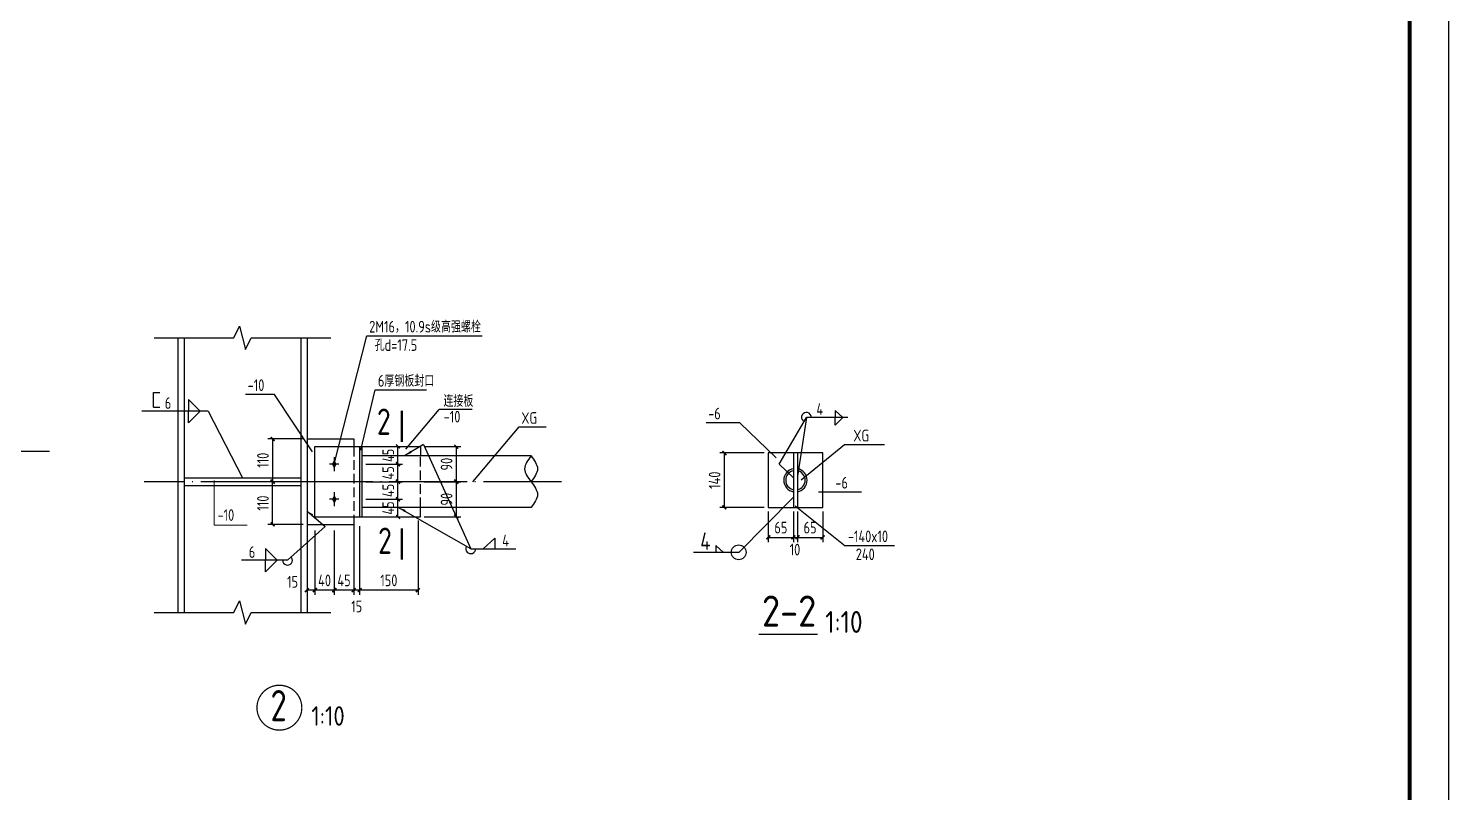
# Model space of a CAD drawing. Header units: millimetres. Extents: x 866561 to 877878, y 40199 to 44891.
# Drawn here: x 873627.3 to 873992, y 40402.6 to 40598.7 of the extents above; entities that cross this region are included whole.
import ezdxf

# ---------------------------------------------------------------- set-up
doc = ezdxf.new("R2010")
doc.units = ezdxf.units.MM
doc.header["$LTSCALE"] = 1000
doc.header["$MEASUREMENT"] = 0
for name, pattern in [('center2', [28.575, 19.05, -3.175, 3.175, -3.175]), ('DASH', [0.35, 0.25, -0.1]), ('DASHED', [117.236842, 78.157895, -39.078947]), ('DOTE', [2.42, 2, -0.2, 0.02, -0.2])]:
    doc.linetypes.add(name, pattern=pattern)
doc.layers.add('1', color=4, linetype='Continuous', lineweight=70)
doc.layers.add('数字', color=3, linetype='Continuous', lineweight=9)
for name, color, linetype in [('AXIS', 3, 'Continuous'), ('AXIS_TEXT', 7, 'Continuous'), ('BEAM', 4, 'DASHED'), ('COLUMN', 9, 'Continuous'), ('DIM', 7, 'Continuous'), ('DOTE', 1, 'DOTE'), ('Prof', 2, 'Continuous'), ('THIN', 7, 'Continuous'), ('尺寸标注', 7, 'Continuous'), ('文字', 7, 'Continuous'), ('柱', 2, 'Continuous'), ('焊缝标注', 3, 'Continuous')]:
    doc.layers.add(name, color=color, linetype=linetype)
doc.styles.add('GBHZ', font='gbenor.shx', dxfattribs={"width": 0.9, "bigfont": 'gbcbig.shx'})
doc.dimstyles.new('Y10', dxfattribs={"dimscale": 0, "dimtxt": 3, "dimasz": 0.01, "dimexe": 1.2, "dimexo": 1, "dimgap": 1, "dimtad": 1, "dimdec": 0, "dimlfac": 10, "dimzin": 0, "dimdsep": 46, "dimtxsty": 'GBHZ', "dimblk1": 'DX', "dimblk2": 'DX', "dimsah": 1, "dimcen": 0.09, "dimdle": 1, "dimadec": 0, "dimazin": 0, "dimtfac": 1, "dimtdec": 0, "dimtix": 1, "dimtmove": 2, "dimatfit": 3, "dimldrblk": 'DX', "dimfxl": 0, "dimtolj": 1, "dimtzin": 0, "dimarcsym": 0})

# ---------------------------------------------------------------- blocks, each defined once
blk = doc.blocks.new('BOLIT_GAOQIANG')
at = {"layer": 'THIN', "color": 252}
for p, q in [((-1.2, 0), (1.2, 0)), ((0, 1.8), (0, -1.8))]:
    blk.add_line(p, q, dxfattribs=at)
at = {"layer": 'THIN'}
blk.add_solid([(0, 1.2), (0.6, 0), (-0.6, 0), (0, -1.2)], dxfattribs=at)
blk = doc.blocks.new('DX')
at = {"color": 0, "linetype": 'ByBlock', "const_width": 40}
blk.add_lwpolyline([(-54, -51), (46, 49)], dxfattribs=at)
blk = doc.blocks.new('*D643')
at = {"layer": 'Defpoints', "color": 0, "linetype": 'ByBlock', "transparency": 16777216}
for p in [(873727.99, 40491.38, 0.01), (873727.99, 40482.38, 0.01), (873737.21, 40482.38)]:
    blk.add_point(p, dxfattribs=at)
at = {"layer": 'DIM', "color": 0, "linetype": 'ByBlock', "lineweight": -2, "transparency": 16777216}
for p, q in [((873728.99, 40491.38), (873738.41, 40491.38)), ((873737.21, 40491.37), (873737.21, 40482.39)), ((873728.99, 40482.38), (873738.41, 40482.38))]:
    blk.add_line(p, q, dxfattribs=at)
at = {"layer": 'DIM', "color": 0, "linetype": 'ByBlock', "lineweight": -2, "transparency": 16777216, "xscale": 0.01, "yscale": 0.01, "zscale": 0.01}
for p, rotation in [((873737.21, 40491.38), 90), ((873737.21, 40482.38), 270)]:
    blk.add_blockref('DX', p, dxfattribs=dict(at, rotation=rotation))
at = {"layer": 'DIM', "color": 0, "linetype": 'ByBlock', "transparency": 16777216, "insert": (873734.71, 40486.88), "char_height": 3, "attachment_point": 5, "rotation": 90, "style": 'GBHZ'}
blk.add_mtext('\\A1;90', dxfattribs=at)
blk = doc.blocks.new('*D644')
at = {"layer": 'Defpoints', "color": 0, "linetype": 'ByBlock', "transparency": 16777216}
for p in [(873727.99, 40482.38), (873727.99, 40473.38, 0.02), (873737.21, 40473.38)]:
    blk.add_point(p, dxfattribs=at)
at = {"layer": 'DIM', "color": 0, "linetype": 'ByBlock', "lineweight": -2, "transparency": 16777216}
for p, q in [((873728.99, 40482.38), (873738.41, 40482.38)), ((873737.21, 40482.37), (873737.21, 40473.39)), ((873728.99, 40473.38), (873738.41, 40473.38))]:
    blk.add_line(p, q, dxfattribs=at)
at = {"layer": 'DIM', "color": 0, "linetype": 'ByBlock', "lineweight": -2, "transparency": 16777216, "xscale": 0.01, "yscale": 0.01, "zscale": 0.01}
for p, rotation in [((873737.21, 40482.38), 90), ((873737.21, 40473.38), 270)]:
    blk.add_blockref('DX', p, dxfattribs=dict(at, rotation=rotation))
at = {"layer": 'DIM', "color": 0, "linetype": 'ByBlock', "transparency": 16777216, "insert": (873734.71, 40477.88), "char_height": 3, "attachment_point": 5, "rotation": 90, "style": 'GBHZ'}
blk.add_mtext('\\A1;90', dxfattribs=at)
blk = doc.blocks.new('*D645')
at = {"layer": 'Defpoints', "color": 0, "linetype": 'ByBlock', "transparency": 16777216}
for p in [(873712.99, 40477.88, 0), (873722.24, 40477.88), (873712.99, 40473.38, 0)]:
    blk.add_point(p, dxfattribs=at)
at = {"layer": 'DIM', "color": 0, "linetype": 'ByBlock', "lineweight": -2, "transparency": 16777216}
for p, q in [((873713.99, 40477.88), (873723.44, 40477.88)), ((873722.24, 40477.89), (873722.24, 40477.9)), ((873722.24, 40473.38), (873722.24, 40477.88)), ((873713.99, 40473.38), (873723.44, 40473.38)), ((873722.24, 40473.37), (873722.24, 40473.36))]:
    blk.add_line(p, q, dxfattribs=at)
at = {"layer": 'DIM', "color": 0, "linetype": 'ByBlock', "lineweight": -2, "transparency": 16777216, "xscale": 0.01, "yscale": 0.01, "zscale": 0.01}
for p, rotation in [((873722.24, 40477.88), 270), ((873722.24, 40473.38), 90)]:
    blk.add_blockref('DX', p, dxfattribs=dict(at, rotation=rotation))
at = {"layer": 'DIM', "color": 0, "linetype": 'ByBlock', "transparency": 16777216, "insert": (873719.74, 40475.63), "char_height": 3, "attachment_point": 5, "rotation": 90, "style": 'GBHZ'}
blk.add_mtext('\\A1;45', dxfattribs=at)
blk = doc.blocks.new('*D646')
at = {"layer": 'Defpoints', "color": 0, "linetype": 'ByBlock', "transparency": 16777216}
for p in [(873712.99, 40482.38, 0), (873722.24, 40482.38), (873712.99, 40477.88, 0)]:
    blk.add_point(p, dxfattribs=at)
at = {"layer": 'DIM', "color": 0, "linetype": 'ByBlock', "lineweight": -2, "transparency": 16777216}
for p, q in [((873713.99, 40482.38), (873723.44, 40482.38)), ((873722.24, 40482.39), (873722.24, 40482.4)), ((873722.24, 40477.88), (873722.24, 40482.38)), ((873713.99, 40477.88), (873723.44, 40477.88)), ((873722.24, 40477.87), (873722.24, 40477.86))]:
    blk.add_line(p, q, dxfattribs=at)
at = {"layer": 'DIM', "color": 0, "linetype": 'ByBlock', "lineweight": -2, "transparency": 16777216, "xscale": 0.01, "yscale": 0.01, "zscale": 0.01}
for p, rotation in [((873722.24, 40482.38), 270), ((873722.24, 40477.88), 90)]:
    blk.add_blockref('DX', p, dxfattribs=dict(at, rotation=rotation))
at = {"layer": 'DIM', "color": 0, "linetype": 'ByBlock', "transparency": 16777216, "insert": (873719.74, 40480.13), "char_height": 3, "attachment_point": 5, "rotation": 90, "style": 'GBHZ'}
blk.add_mtext('\\A1;45', dxfattribs=at)
blk = doc.blocks.new('*D647')
at = {"layer": 'Defpoints', "color": 0, "linetype": 'ByBlock', "transparency": 16777216}
for p in [(873712.99, 40486.88, 0), (873722.24, 40486.88), (873712.99, 40482.38, 0)]:
    blk.add_point(p, dxfattribs=at)
at = {"layer": 'DIM', "color": 0, "linetype": 'ByBlock', "lineweight": -2, "transparency": 16777216}
for p, q in [((873713.99, 40486.88), (873723.44, 40486.88)), ((873722.24, 40486.89), (873722.24, 40486.9)), ((873722.24, 40482.38), (873722.24, 40486.88)), ((873713.99, 40482.38), (873723.44, 40482.38)), ((873722.24, 40482.37), (873722.24, 40482.36))]:
    blk.add_line(p, q, dxfattribs=at)
at = {"layer": 'DIM', "color": 0, "linetype": 'ByBlock', "lineweight": -2, "transparency": 16777216, "xscale": 0.01, "yscale": 0.01, "zscale": 0.01}
for p, rotation in [((873722.24, 40486.88), 270), ((873722.24, 40482.38), 90)]:
    blk.add_blockref('DX', p, dxfattribs=dict(at, rotation=rotation))
at = {"layer": 'DIM', "color": 0, "linetype": 'ByBlock', "transparency": 16777216, "insert": (873719.74, 40484.63), "char_height": 3, "attachment_point": 5, "rotation": 90, "style": 'GBHZ'}
blk.add_mtext('\\A1;45', dxfattribs=at)
blk = doc.blocks.new('*D648')
at = {"layer": 'Defpoints', "color": 0, "linetype": 'ByBlock', "transparency": 16777216}
for p in [(873712.99, 40491.38, 0), (873722.24, 40491.38), (873712.99, 40486.88, 0)]:
    blk.add_point(p, dxfattribs=at)
at = {"layer": 'DIM', "color": 0, "linetype": 'ByBlock', "lineweight": -2, "transparency": 16777216}
for p, q in [((873713.99, 40491.38), (873723.44, 40491.38)), ((873722.24, 40491.39), (873722.24, 40491.4)), ((873722.24, 40486.88), (873722.24, 40491.38)), ((873713.99, 40486.88), (873723.44, 40486.88)), ((873722.24, 40486.87), (873722.24, 40486.86))]:
    blk.add_line(p, q, dxfattribs=at)
at = {"layer": 'DIM', "color": 0, "linetype": 'ByBlock', "lineweight": -2, "transparency": 16777216, "xscale": 0.01, "yscale": 0.01, "zscale": 0.01}
for p, rotation in [((873722.24, 40491.38), 270), ((873722.24, 40486.88), 90)]:
    blk.add_blockref('DX', p, dxfattribs=dict(at, rotation=rotation))
at = {"layer": 'DIM', "color": 0, "linetype": 'ByBlock', "transparency": 16777216, "insert": (873719.74, 40489.13), "char_height": 3, "attachment_point": 5, "rotation": 90, "style": 'GBHZ'}
blk.add_mtext('\\A1;45', dxfattribs=at)
blk = doc.blocks.new('*D649')
at = {"layer": 'Defpoints', "color": 0, "transparency": 16777216}
for p in [(873727.39, 40473.38, 0), (873712.39, 40472, -0.01), (873712.39, 40454.54)]:
    blk.add_point(p, dxfattribs=at)
at = {"layer": 'DIM', "color": 0, "lineweight": -2, "transparency": 16777216}
for p, q in [((873712.39, 40471), (873712.39, 40453.34)), ((873727.39, 40472.38), (873727.39, 40453.34)), ((873727.38, 40454.54), (873712.4, 40454.54))]:
    blk.add_line(p, q, dxfattribs=at)
at = {"layer": 'DIM', "color": 0, "lineweight": -2, "transparency": 16777216, "xscale": 0.01, "yscale": 0.01, "zscale": 0.01, "rotation": 180}
blk.add_blockref('DX', (873712.39, 40454.54), dxfattribs=at)
at = {"layer": 'DIM', "color": 0, "lineweight": -2, "transparency": 16777216, "xscale": 0.01, "yscale": 0.01, "zscale": 0.01}
blk.add_blockref('DX', (873727.39, 40454.54), dxfattribs=at)
at = {"layer": 'DIM', "color": 0, "transparency": 16777216, "insert": (873719.89, 40457.04), "char_height": 3, "attachment_point": 5, "style": 'GBHZ'}
blk.add_mtext('\\A1;150', dxfattribs=at)
blk = doc.blocks.new('*D650')
at = {"layer": 'Defpoints', "color": 0, "transparency": 16777216}
for p in [(873710.89, 40470.88, -0.01), (873712.39, 40472, -0.01), (873710.89, 40454.54)]:
    blk.add_point(p, dxfattribs=at)
at = {"layer": 'DIM', "color": 0, "lineweight": -2, "transparency": 16777216}
for p, q in [((873710.89, 40469.88), (873710.89, 40453.34)), ((873712.39, 40471), (873712.39, 40453.34)), ((873710.88, 40454.54), (873710.87, 40454.54)), ((873712.39, 40454.54), (873710.89, 40454.54)), ((873712.4, 40454.54), (873712.41, 40454.54))]:
    blk.add_line(p, q, dxfattribs=at)
at = {"layer": 'DIM', "color": 0, "lineweight": -2, "transparency": 16777216, "xscale": 0.01, "yscale": 0.01, "zscale": 0.01}
blk.add_blockref('DX', (873710.89, 40454.54), dxfattribs=at)
at = {"layer": 'DIM', "color": 0, "lineweight": -2, "transparency": 16777216, "xscale": 0.01, "yscale": 0.01, "zscale": 0.01, "rotation": 180}
blk.add_blockref('DX', (873712.39, 40454.54), dxfattribs=at)
at = {"layer": 'DIM', "color": 0, "transparency": 16777216, "insert": (873711.64, 40450.35), "char_height": 3, "attachment_point": 5, "style": 'GBHZ'}
blk.add_mtext('\\A1;15', dxfattribs=at)
blk = doc.blocks.new('*D651')
at = {"layer": 'Defpoints', "color": 0, "transparency": 16777216}
for p in [(873705.89, 40470.88, -0.01), (873710.89, 40470.88, -0.01), (873705.89, 40454.54)]:
    blk.add_point(p, dxfattribs=at)
at = {"layer": 'DIM', "color": 0, "lineweight": -2, "transparency": 16777216}
for p, q in [((873705.89, 40469.88), (873705.89, 40453.34)), ((873710.89, 40469.88), (873710.89, 40453.34)), ((873710.88, 40454.54), (873705.9, 40454.54))]:
    blk.add_line(p, q, dxfattribs=at)
at = {"layer": 'DIM', "color": 0, "lineweight": -2, "transparency": 16777216, "xscale": 0.01, "yscale": 0.01, "zscale": 0.01, "rotation": 180}
blk.add_blockref('DX', (873705.89, 40454.54), dxfattribs=at)
at = {"layer": 'DIM', "color": 0, "lineweight": -2, "transparency": 16777216, "xscale": 0.01, "yscale": 0.01, "zscale": 0.01}
blk.add_blockref('DX', (873710.89, 40454.54), dxfattribs=at)
at = {"layer": 'DIM', "color": 0, "transparency": 16777216, "insert": (873708.39, 40457.04), "char_height": 3, "attachment_point": 5, "style": 'GBHZ'}
blk.add_mtext('\\A1;45', dxfattribs=at)
blk = doc.blocks.new('*D652')
at = {"layer": 'Defpoints', "color": 0, "transparency": 16777216}
for p in [(873700.89, 40470.88, -0.01), (873705.89, 40470.88, -0.01), (873700.89, 40454.54)]:
    blk.add_point(p, dxfattribs=at)
at = {"layer": 'DIM', "color": 0, "lineweight": -2, "transparency": 16777216}
for p, q in [((873700.89, 40469.88), (873700.89, 40453.34)), ((873705.89, 40469.88), (873705.89, 40453.34)), ((873705.88, 40454.54), (873700.9, 40454.54))]:
    blk.add_line(p, q, dxfattribs=at)
at = {"layer": 'DIM', "color": 0, "lineweight": -2, "transparency": 16777216, "xscale": 0.01, "yscale": 0.01, "zscale": 0.01, "rotation": 180}
blk.add_blockref('DX', (873700.89, 40454.54), dxfattribs=at)
at = {"layer": 'DIM', "color": 0, "lineweight": -2, "transparency": 16777216, "xscale": 0.01, "yscale": 0.01, "zscale": 0.01}
blk.add_blockref('DX', (873705.89, 40454.54), dxfattribs=at)
at = {"layer": 'DIM', "color": 0, "transparency": 16777216, "insert": (873703.39, 40457.04), "char_height": 3, "attachment_point": 5, "style": 'GBHZ'}
blk.add_mtext('\\A1;40', dxfattribs=at)
blk = doc.blocks.new('*D653')
at = {"layer": 'Defpoints', "color": 0, "transparency": 16777216}
for p in [(873698.89, 40470.88), (873700.89, 40470.88, -0.01), (873698.89, 40454.54)]:
    blk.add_point(p, dxfattribs=at)
at = {"layer": 'DIM', "color": 0, "lineweight": -2, "transparency": 16777216}
for p, q in [((873698.89, 40469.88), (873698.89, 40453.34)), ((873700.89, 40469.88), (873700.89, 40453.34)), ((873698.88, 40454.54), (873698.87, 40454.54)), ((873700.89, 40454.54), (873698.89, 40454.54)), ((873700.9, 40454.54), (873700.91, 40454.54))]:
    blk.add_line(p, q, dxfattribs=at)
at = {"layer": 'DIM', "color": 0, "lineweight": -2, "transparency": 16777216, "xscale": 0.01, "yscale": 0.01, "zscale": 0.01}
blk.add_blockref('DX', (873698.89, 40454.54), dxfattribs=at)
at = {"layer": 'DIM', "color": 0, "lineweight": -2, "transparency": 16777216, "xscale": 0.01, "yscale": 0.01, "zscale": 0.01, "rotation": 180}
blk.add_blockref('DX', (873700.89, 40454.54), dxfattribs=at)
at = {"layer": 'DIM', "color": 0, "transparency": 16777216, "insert": (873695.17, 40456.67), "char_height": 3, "attachment_point": 5, "style": 'GBHZ'}
blk.add_mtext('\\A1;15', dxfattribs=at)
blk = doc.blocks.new('*D654')
at = {"layer": 'Defpoints', "color": 0, "linetype": 'ByBlock', "transparency": 16777216}
for p in [(873690.06, 40482.38), (873698.89, 40482.38), (873698.89, 40471.38, -0.01)]:
    blk.add_point(p, dxfattribs=at)
at = {"layer": 'DIM', "color": 0, "linetype": 'ByBlock', "lineweight": -2, "transparency": 16777216}
for p, q in [((873697.89, 40482.38), (873688.86, 40482.38)), ((873690.06, 40471.39), (873690.06, 40482.37)), ((873697.89, 40471.38), (873688.86, 40471.38))]:
    blk.add_line(p, q, dxfattribs=at)
at = {"layer": 'DIM', "color": 0, "linetype": 'ByBlock', "lineweight": -2, "transparency": 16777216, "xscale": 0.01, "yscale": 0.01, "zscale": 0.01}
for p, rotation in [((873690.06, 40482.38), 90), ((873690.06, 40471.38), 270)]:
    blk.add_blockref('DX', p, dxfattribs=dict(at, rotation=rotation))
at = {"layer": 'DIM', "color": 0, "linetype": 'ByBlock', "transparency": 16777216, "insert": (873687.56, 40476.88), "char_height": 3, "attachment_point": 5, "rotation": 90, "style": 'GBHZ'}
blk.add_mtext('\\A1;110', dxfattribs=at)
blk = doc.blocks.new('*D655')
at = {"layer": 'Defpoints', "color": 0, "linetype": 'ByBlock', "transparency": 16777216}
for p in [(873698.89, 40493.38, -0.01), (873690.06, 40482.38), (873698.89, 40482.38)]:
    blk.add_point(p, dxfattribs=at)
at = {"layer": 'DIM', "color": 0, "linetype": 'ByBlock', "lineweight": -2, "transparency": 16777216}
for p, q in [((873697.89, 40493.38), (873688.86, 40493.38)), ((873690.06, 40493.37), (873690.06, 40482.39)), ((873697.89, 40482.38), (873688.86, 40482.38))]:
    blk.add_line(p, q, dxfattribs=at)
at = {"layer": 'DIM', "color": 0, "linetype": 'ByBlock', "lineweight": -2, "transparency": 16777216, "xscale": 0.01, "yscale": 0.01, "zscale": 0.01}
for p, rotation in [((873690.06, 40493.38), 90), ((873690.06, 40482.38), 270)]:
    blk.add_blockref('DX', p, dxfattribs=dict(at, rotation=rotation))
at = {"layer": 'DIM', "color": 0, "linetype": 'ByBlock', "transparency": 16777216, "insert": (873687.56, 40487.88), "char_height": 3, "attachment_point": 5, "rotation": 90, "style": 'GBHZ'}
blk.add_mtext('\\A1;110', dxfattribs=at)
blk = doc.blocks.new('*D657')
at = {"layer": 'Defpoints', "color": 0, "transparency": 16777216}
for p in [(873806.04, 40489.75), (873817.3, 40489.75, -0.09), (873817.3, 40475.75, -0.09)]:
    blk.add_point(p, dxfattribs=at)
at = {"layer": 'dim', "color": 0, "lineweight": -2, "transparency": 16777216}
for p, q in [((873816.3, 40489.75), (873804.84, 40489.75)), ((873806.04, 40475.76), (873806.04, 40489.74)), ((873816.3, 40475.75), (873804.84, 40475.75))]:
    blk.add_line(p, q, dxfattribs=at)
at = {"layer": 'dim', "color": 0, "lineweight": -2, "transparency": 16777216, "xscale": 0.01, "yscale": 0.01, "zscale": 0.01}
for p, rotation in [((873806.04, 40489.75), 90), ((873806.04, 40475.75), 270)]:
    blk.add_blockref('DX', p, dxfattribs=dict(at, rotation=rotation))
at = {"layer": 'dim', "color": 0, "transparency": 16777216, "insert": (873803.54, 40482.75), "char_height": 3, "attachment_point": 5, "rotation": 90, "style": 'GBHZ'}
blk.add_mtext('\\A1;140', dxfattribs=at)
blk = doc.blocks.new('*D658')
at = {"layer": 'Defpoints', "color": 0, "transparency": 16777216}
for p in [(873817.3, 40475.75, -0.09), (873823.8, 40475.75, -0.09), (873823.8, 40468.09)]:
    blk.add_point(p, dxfattribs=at)
at = {"layer": 'dim', "color": 0, "lineweight": -2, "transparency": 16777216}
for p, q in [((873817.3, 40474.75), (873817.3, 40466.89)), ((873823.8, 40474.75), (873823.8, 40466.89)), ((873817.31, 40468.09), (873823.79, 40468.09))]:
    blk.add_line(p, q, dxfattribs=at)
at = {"layer": 'dim', "color": 0, "lineweight": -2, "transparency": 16777216, "xscale": 0.01, "yscale": 0.01, "zscale": 0.01, "rotation": 180}
blk.add_blockref('DX', (873817.3, 40468.09), dxfattribs=at)
at = {"layer": 'dim', "color": 0, "lineweight": -2, "transparency": 16777216, "xscale": 0.01, "yscale": 0.01, "zscale": 0.01}
blk.add_blockref('DX', (873823.8, 40468.09), dxfattribs=at)
at = {"layer": 'dim', "color": 0, "transparency": 16777216, "insert": (873820.55, 40470.59), "char_height": 3, "attachment_point": 5, "style": 'GBHZ'}
blk.add_mtext('\\A1;65', dxfattribs=at)
blk = doc.blocks.new('*D659')
at = {"layer": 'Defpoints', "color": 0, "transparency": 16777216}
for p in [(873823.8, 40475.75, -0.09), (873824.8, 40475.75, -0.09), (873824.8, 40468.09)]:
    blk.add_point(p, dxfattribs=at)
at = {"layer": 'dim', "color": 0, "lineweight": -2, "transparency": 16777216}
for p, q in [((873823.8, 40474.75), (873823.8, 40466.89)), ((873824.8, 40474.75), (873824.8, 40466.89)), ((873823.79, 40468.09), (873823.78, 40468.09)), ((873823.8, 40468.09), (873824.8, 40468.09)), ((873824.81, 40468.09), (873824.82, 40468.09))]:
    blk.add_line(p, q, dxfattribs=at)
at = {"layer": 'dim', "color": 0, "lineweight": -2, "transparency": 16777216, "xscale": 0.01, "yscale": 0.01, "zscale": 0.01}
blk.add_blockref('DX', (873823.8, 40468.09), dxfattribs=at)
at = {"layer": 'dim', "color": 0, "lineweight": -2, "transparency": 16777216, "xscale": 0.01, "yscale": 0.01, "zscale": 0.01, "rotation": 180}
blk.add_blockref('DX', (873824.8, 40468.09), dxfattribs=at)
at = {"layer": 'dim', "color": 0, "transparency": 16777216, "insert": (873824.17, 40464.95), "char_height": 3, "attachment_point": 5, "style": 'GBHZ'}
blk.add_mtext('\\A1;10', dxfattribs=at)
blk = doc.blocks.new('*D660')
at = {"layer": 'Defpoints', "color": 0, "transparency": 16777216}
for p in [(873824.8, 40475.75, -0.09), (873831.3, 40475.75, -0.09), (873831.3, 40468.09)]:
    blk.add_point(p, dxfattribs=at)
at = {"layer": 'dim', "color": 0, "lineweight": -2, "transparency": 16777216}
for p, q in [((873824.8, 40474.75), (873824.8, 40466.89)), ((873831.3, 40474.75), (873831.3, 40466.89)), ((873824.81, 40468.09), (873831.29, 40468.09))]:
    blk.add_line(p, q, dxfattribs=at)
at = {"layer": 'dim', "color": 0, "lineweight": -2, "transparency": 16777216, "xscale": 0.01, "yscale": 0.01, "zscale": 0.01, "rotation": 180}
blk.add_blockref('DX', (873824.8, 40468.09), dxfattribs=at)
at = {"layer": 'dim', "color": 0, "lineweight": -2, "transparency": 16777216, "xscale": 0.01, "yscale": 0.01, "zscale": 0.01}
blk.add_blockref('DX', (873831.3, 40468.09), dxfattribs=at)
at = {"layer": 'dim', "color": 0, "transparency": 16777216, "insert": (873828.05, 40470.59), "char_height": 3, "attachment_point": 5, "style": 'GBHZ'}
blk.add_mtext('\\A1;65', dxfattribs=at)

msp = doc.modelspace()

# ---------------------------------------------------------------- linework, layer by layer
at = {"color": 0}
msp.add_line((873991.999, 40800.443), (873991.999, 40206.443), dxfattribs=at)
at = {"color": 0, "const_width": 1}
msp.add_lwpolyline([(873981.999, 40216.443), (873175.999, 40216.443), (873175.999, 40790.443), (873981.999, 40790.443)], close=True, dxfattribs=at)
at = {"ltscale": 0.5, "const_width": 0.32, "elevation": -0.002}
msp.add_lwpolyline([(873686.03, 40424.369, 1), (873697.55, 40424.369, 1)], format="xyb", close=True, dxfattribs=at)
at = {"layer": '1', "color": 2, "const_width": 0.6}
for points, elevation in [([(873723.203, 40500.581), (873723.203, 40492.556)], 0), ([(873723.203, 40462.354), (873723.203, 40470.379)], -0.007)]:
    msp.add_lwpolyline(points, dxfattribs=dict(at, elevation=elevation))
at = {"layer": 'AXIS'}
for p, q in [((873705.893, 40486.879, -0.002), (873714.247, 40519.84, 0.006)), ((873714.247, 40519.84, 0.006), (873743.895, 40519.84, 0.006)), ((873712.693, 40490.429, -0.002), (873716.407, 40505.916, -0.002)), ((873716.407, 40505.916, -0.002), (873729.559, 40505.916, -0.002)), ((873724.293, 40490.701, -0.001), (873732.845, 40500.883, -0.001)), ((873741.264, 40500.883, -0.001), (873732.845, 40500.883, -0.001)), ((873741.428, 40482.379, -0.002), (873753.381, 40496.444, -0.002)), ((873753.381, 40496.444, -0.002), (873760.247, 40496.444, -0.002)), ((873810.001, 40497.477, -0.091), (873801.348, 40497.477, -0.091)), ((873819.33, 40488.467, -0.087), (873810.001, 40497.477, -0.087)), ((873836.925, 40491.806, -0.087), (873825.741, 40482.751, -0.087)), ((873847.135, 40491.806, -0.087), (873836.925, 40491.806, -0.087)), ((873841.241, 40479.705, 0.001), (873830.224, 40479.705, 0.001)), ((873824.216, 40476.219, -0.087), (873837.038, 40465.945, -0.087)), ((873849.74, 40465.945, -0.087), (873837.038, 40465.945, -0.087))]:
    msp.add_line(p, q, dxfattribs=at)
at = {"layer": 'BEAM', "linetype": 'DASH', "ltscale": 0.01}
for p, q in [((873710.893, 40491.379, -0.009), (873710.893, 40473.379, -0.005)), ((873727.993, 40475.779, -0.002), (873727.993, 40488.979, 0.003))]:
    msp.add_line(p, q, dxfattribs=at)
at = {"layer": 'COLUMN'}
for p, q in [((873698.893, 40493.379, -0.01), (873710.893, 40493.379, -0.006)), ((873700.893, 40491.379, -0.009), (873727.993, 40491.379, -0.001)), ((873700.893, 40473.379, -0.009), (873700.893, 40491.379, -0.009)), ((873710.893, 40493.379, 0.005), (873710.893, 40491.379, 0.007)), ((873712.393, 40491.379, -0.005), (873712.393, 40473.379, -0.001)), ((873712.993, 40491.379, -0.001), (873712.993, 40473.379, -0.001)), ((873727.993, 40491.379, 0.003), (873727.993, 40488.979, 0)), ((873756.412, 40488.979, -0.001), (873712.993, 40488.979, -0.001)), ((873700.893, 40473.379, -0.009), (873727.993, 40473.379, -0.001)), ((873710.893, 40473.379, -0.005), (873710.893, 40465.808, -0.002)), ((873756.412, 40475.779, -0.001), (873712.993, 40475.779, -0.001)), ((873727.993, 40473.379, 0.003), (873727.993, 40475.779, 0)), ((873698.893, 40471.379, -0.01), (873710.893, 40471.379, -0.006))]:
    msp.add_line(p, q, dxfattribs=at)
at = {"layer": 'dim'}
msp.add_circle((873809.717, 40464.235, -0.087), 1.911, dxfattribs=at)
for radius, start, end in [(3, 99.59407, 260.40593), (2.5, 101.53696, 258.46304), (3, 279.59407, 80.40593), (2.5, 281.53696, 78.46304)]:
    msp.add_arc((873824.297, 40482.751, -0.087), radius, start, end, dxfattribs=at)
at = {"layer": 'DOTE', "linetype": 'center2', "ltscale": 0.001}
msp.add_line((873632.754, 40490.139, -0.001), (873513.599, 40490.139, -0.001), dxfattribs=at)
at = {"layer": 'DOTE', "linetype": 'DOTE', "ltscale": 0.01}
msp.add_line((873764.184, 40482.379, -0.002), (873657.048, 40482.379, -0.002), dxfattribs=at)
at = {"layer": 'Prof'}
for points in [[(873756.412, 40488.979, -0.001), (873754.762, 40485.679, -0.001), (873756.412, 40482.379, -0.001), (873758.062, 40479.079, -0.001), (873756.412, 40475.779, -0.001)], [(873756.412, 40488.979, -0.001), (873758.062, 40485.679, -0.001), (873756.412, 40482.379, -0.001)]]:
    msp.add_spline(points, degree=3, dxfattribs=at)
at = {"layer": 'THIN', "linetype": 'ByBlock'}
for p, q in [((873680.057, 40519.325, -0.002), (873681.557, 40522.325, -0.002)), ((873681.557, 40522.325, -0.002), (873683.057, 40516.325, -0.002)), ((873659.646, 40519.325, -0.002), (873680.057, 40519.325, -0.002)), ((873683.057, 40516.325, -0.002), (873684.557, 40519.325, -0.002)), ((873684.557, 40519.325, -0.002), (873704.968, 40519.325, -0.002)), ((873680.057, 40448.832, -0.002), (873681.557, 40451.832, -0.002)), ((873681.557, 40451.832, -0.002), (873683.057, 40445.832, -0.002)), ((873659.646, 40448.832, -0.002), (873680.057, 40448.832, -0.002)), ((873683.057, 40445.832, -0.002), (873684.557, 40448.832, -0.002)), ((873684.557, 40448.832, -0.002), (873704.968, 40448.832, -0.002))]:
    msp.add_line(p, q, dxfattribs=at)
at = {"layer": '尺寸标注', "color": 3}
for p, q in [((873665.722, 40519.325, -0.002), (873665.722, 40448.832, -0.002)), ((873667.322, 40519.325, -0.002), (873667.322, 40448.832, -0.002)), ((873697.293, 40519.325, -0.002), (873697.293, 40448.832, -0.002)), ((873698.893, 40519.325, -0.002), (873698.893, 40448.832, -0.002)), ((873667.322, 40483.379, -0.002), (873697.293, 40483.379, -0.002)), ((873667.322, 40481.379, -0.002), (873697.293, 40481.379, -0.002))]:
    msp.add_line(p, q, dxfattribs=at)
at = {"layer": '尺寸标注', "color": 253, "ltscale": 0.005, "elevation": -0.002}
msp.add_lwpolyline([(873698.893, 40474.798, 0, 0.45, 0), (873700.314, 40473.851, 0.45, 0.45, 0)], format="xyseb", dxfattribs=at)
at = {"layer": '数字', "linetype": 'ByBlock'}
for p, q in [((873675.037, 40482.661, -0.002), (873675.037, 40471.257, -0.002)), ((873675.037, 40471.257, -0.002), (873683.505, 40471.257, -0.002))]:
    msp.add_line(p, q, dxfattribs=at)
at = {"layer": '文字', "color": 6, "const_width": 0.32, "elevation": 0.001}
msp.add_lwpolyline([(873814.833, 40443.215), (873829.988, 40443.215)], dxfattribs=at)
at = {"layer": '柱'}
for p, q in [((873823.797, 40489.751, -0.087), (873823.797, 40475.751, -0.087)), ((873824.797, 40489.751, -0.087), (873824.797, 40475.751, -0.087))]:
    msp.add_line(p, q, dxfattribs=at)
at = {"layer": '柱', "elevation": -0.087}
msp.add_lwpolyline([(873817.297, 40475.751), (873831.297, 40475.751), (873831.297, 40489.751), (873817.297, 40489.751)], close=True, dxfattribs=at)
at = {"layer": '焊缝标注'}
for p, q in [((873659.435, 40505.251, -0.002), (873661.117, 40505.251, -0.002)), ((873659.435, 40501.486, -0.002), (873659.435, 40505.251, -0.002)), ((873668.454, 40503.451, -0.002), (873671.454, 40500.451, -0.002)), ((873668.454, 40503.451, -0.002), (873668.454, 40500.451, -0.002)), ((873690.517, 40504.783, -0.002), (873683.05, 40504.783, -0.002)), ((873700.281, 40490.031, -0.002), (873690.517, 40504.783, -0.002)), ((873673.512, 40500.451, -0.002), (873656.485, 40500.451, -0.002)), ((873659.435, 40501.486, -0.002), (873661.117, 40501.486, -0.002)), ((873668.454, 40497.451, -0.002), (873668.454, 40500.451, -0.002)), ((873668.454, 40497.451, -0.002), (873671.454, 40500.451, -0.002)), ((873673.512, 40500.451, -0.002), (873682.307, 40483.379, -0.002)), ((873820.102, 40486.883, 0.001), (873827.113, 40498.89, -0.087)), ((873827.113, 40498.89, -0.087), (873824.797, 40483.793, -0.087)), ((873837.78, 40498.89, -0.087), (873827.113, 40498.89, -0.087)), ((873834.452, 40500.69, -0.087), (873834.452, 40498.89, -0.087)), ((873834.452, 40500.69, -0.087), (873836.452, 40498.89, -0.087)), ((873834.452, 40496.89, -0.087), (873834.452, 40498.89, -0.087)), ((873834.452, 40496.89, -0.087), (873836.452, 40498.89, -0.087)), ((873728.76, 40491.931, -0.008), (873723.885, 40488.979, -0.005)), ((873728.76, 40491.931, -0.005), (873740.915, 40465.153, -0.005)), ((873823.797, 40483.348, 0.001), (873820.102, 40486.883, 0.001)), ((873823.797, 40478.366, -0.087), (873809.717, 40464.235, -0.087)), ((873698.893, 40474.798, -0.002), (873703.509, 40470.886, -0.002)), ((873740.915, 40465.153, -0.005), (873722.299, 40475.779, -0.003)), ((873703.509, 40470.886, -0.002), (873693.893, 40462.203, -0.002)), ((873747.095, 40467.853, -0.005), (873744.095, 40465.153, -0.005)), ((873747.095, 40467.853, -0.005), (873747.095, 40465.153, -0.005)), ((873803.816, 40466.035, -0.087), (873803.816, 40464.235, -0.087)), ((873803.816, 40466.035, -0.087), (873805.816, 40464.235, -0.087)), ((873693.893, 40462.203, -0.002), (873682.059, 40462.203, -0.002)), ((873688.257, 40465.203, -0.002), (873691.257, 40462.203, -0.002)), ((873688.257, 40465.203, -0.002), (873688.257, 40462.203, -0.002)), ((873688.257, 40459.203, -0.002), (873688.257, 40462.203, -0.002)), ((873688.257, 40459.203, -0.002), (873691.257, 40462.203, -0.002)), ((873740.915, 40465.153, -0.005), (873752.482, 40465.153, -0.005)), ((873809.717, 40464.235, -0.087), (873798.158, 40464.235, -0.087))]:
    msp.add_line(p, q, dxfattribs=at)
for centre, start, end in [((873827.113, 40498.89, -0.087), 359.99999, 226.12868), ((873740.915, 40465.153, -0.005), 152.65606, 0.00001), ((873693.893, 40462.203, -0.002), 180, 33.66723)]:
    msp.add_arc(centre, 1.25, start, end, dxfattribs=at)
for points in [[(873723.885, 40488.979, -0.005), (873725.745, 40489.775, -0.005), (873725.43, 40490.285, -0.005)], [(873722.299, 40475.779, -0.003), (873723.924, 40474.575, -0.003), (873724.205, 40475.105, -0.003)]]:
    msp.add_solid(points, dxfattribs=at)

# ---------------------------------------------------------------- block references
at = {"layer": 'THIN', "xscale": -1}
for p in [(873705.893, 40486.879, -0.009), (873705.893, 40477.879, -0.009)]:
    msp.add_blockref('BOLIT_GAOQIANG', p, dxfattribs=at)

# ---------------------------------------------------------------- texts
at = {"layer": 'AXIS', "color": 0, "style": 'GBHZ', "width": 0.9}
for s, height, p in [('2M16，10.9s级高强螺栓', 3, (873714.841, 40520.662, 0.006)), ('孔d=17.5', 3, (873716.248, 40515.946, 0.006)), ('6厚钢板封口', 3, (873717.084, 40506.758, -0.002)), ('-10', 3, (873683.638, 40505.647, -0.002)), ('6', 3, (873662.372, 40501.068, -0.002)), ('连接板', 3, (873733.902, 40501.595, -0.001)), ('4', 3, (873829.684, 40499.506, -0.087)), ('2', 6.75, (873716.836, 40494.393, 0.005)), ('-10', 3, (873733.972, 40497.557, -0.001)), ('XG', 3, (873753.928, 40497.225, -0.002)), ('-6', 3, (873801.882, 40498.377, -0.091)), ('XG', 3, (873839.171, 40492.706, -0.087)), ('-6', 3, (873834.542, 40480.605, 0.001)), ('-10', 3, (873675.899, 40472.31, -0.002)), ('2', 6.75, (873717.133, 40463.849, -0.003)), ('4', 4.5, (873799.873, 40464.851, -0.087)), ('-140x10', 3, (873837.752, 40466.845, -0.087)), ('6', 3, (873683.937, 40462.82, -0.002)), ('4', 3, (873749.002, 40465.769, -0.005)), ('240', 3, (873839.784, 40462.235, -0.087))]:
    msp.add_text(s, height=height, dxfattribs=at).set_placement(p)
at = {"layer": 'AXIS_TEXT', "style": 'GBHZ', "width": 0.9}
msp.add_text('2', height=8, dxfattribs=at).set_placement((873689.495, 40420.9, -0.002))
at = {"layer": '文字', "color": 6, "style": 'GBHZ'}
for s, height, p in [('2-2', 8, (873815.696, 40445.167, 0.001)), ('1:10', 5.6, (873831.948, 40443.574, 0.001)), ('1:10', 5, (873699.995, 40419.741, -0.008))]:
    msp.add_text(s, height=height, dxfattribs=at).set_placement(p)

# ---------------------------------------------------------------- dimensions: what is measured, and where the dimension line sits
at = {"layer": 'DIM', "color": 0, "linetype": 'ByBlock'}
for base, p1, p2, picture, middle in [((873690.061, 40482.379, -0.002), (873698.893, 40493.379, -0.01), (873698.893, 40482.379, -0.002), '*D655', (873687.561, 40487.879, -0.002)), ((873722.236, 40491.379, -0.002), (873712.993, 40486.879, -0.004), (873712.993, 40491.379, -0.006), '*D648', (873719.736, 40489.129, -0.002)), ((873722.236, 40486.879, -0.002), (873712.993, 40482.379, -0.001), (873712.993, 40486.879, -0.004), '*D647', (873719.736, 40484.629, -0.002)), ((873690.061, 40482.379, -0.002), (873698.893, 40471.379, -0.01), (873698.893, 40482.379, -0.002), '*D654', (873687.561, 40476.879, -0.002)), ((873722.236, 40482.379, -0.002), (873712.993, 40477.879, -0.004), (873712.993, 40482.379, -0.001), '*D646', (873719.736, 40480.129, -0.002)), ((873722.236, 40477.879, -0.002), (873712.993, 40473.379, -0.001), (873712.993, 40477.879, -0.004), '*D645', (873719.736, 40475.629, -0.002))]:
    dim = msp.add_linear_dim(base=base, p1=p1, p2=p2, angle=90, dimstyle='Y10', override={"dimscale": 1}, dxfattribs=at)
    dim.commit()
    dim.dimension.update_dxf_attribs({"geometry": picture, "text_midpoint": middle})
for base, p1, p2, picture, middle in [((873737.207, 40482.379, -0.014), (873727.993, 40491.379, -0.001), (873727.993, 40482.379, 0.001), '*D643', (873734.707, 40486.879, -0.014)), ((873737.207, 40473.379, -0.014), (873727.993, 40482.379, -0.014), (873727.993, 40473.379, 0.003), '*D644', (873734.707, 40477.879, -0.014))]:
    dim = msp.add_linear_dim(base=base, p1=p1, p2=p2, angle=90, text='90', dimstyle='Y10', override={"dimscale": 1}, dxfattribs=at)
    dim.commit()
    dim.dimension.update_dxf_attribs({"geometry": picture, "text_midpoint": middle})
at = {"layer": 'dim', "color": 0}
dim = msp.add_linear_dim(base=(873806.036, 40489.751), p1=(873817.297, 40475.751, -0.087), p2=(873817.297, 40489.751, -0.087), angle=90, dimstyle='Y10', override={"dimscale": 1}, dxfattribs=at)
dim.commit()
dim.dimension.update_dxf_attribs({"geometry": '*D657', "text_midpoint": (873803.536, 40482.751)})
at = {"layer": 'DIM'}
dim = msp.add_linear_dim(base=(873712.393, 40454.538, -0.002), p1=(873727.393, 40473.379, -0.003), p2=(873712.393, 40472, -0.014), angle=180, dimstyle='Y10', override={"dimscale": 1}, dxfattribs=at)
dim.commit()
dim.dimension.update_dxf_attribs({"geometry": '*D649', "text_midpoint": (873719.893, 40457.038, -0.002)})
at = {"layer": 'dim', "color": 0}
for base, p1, p2, picture, middle in [((873823.797, 40468.094), (873817.297, 40475.751, -0.087), (873823.797, 40475.751, -0.087), '*D658', (873820.547, 40470.594)), ((873831.297, 40468.094), (873824.797, 40475.751, -0.087), (873831.297, 40475.751, -0.087), '*D660', (873828.047, 40470.594))]:
    dim = msp.add_linear_dim(base=base, p1=p1, p2=p2, dimstyle='Y10', override={"dimscale": 1}, dxfattribs=at)
    dim.commit()
    dim.dimension.update_dxf_attribs({"geometry": picture, "text_midpoint": middle})
dim = msp.add_linear_dim(base=(873824.797, 40468.094), p1=(873823.797, 40475.751, -0.087), p2=(873824.797, 40475.751, -0.087), dimstyle='Y10', override={"dimscale": 1}, dxfattribs=at)
dim.commit()
dim.dimension.update_dxf_attribs({"geometry": '*D659', "text_midpoint": (873824.166, 40464.948), "dimtype": 160})
at = {"layer": 'DIM'}
dim = msp.add_linear_dim(base=(873698.893, 40454.538, -0.002), p1=(873700.893, 40470.879, -0.014), p2=(873698.893, 40470.879, -0.002), angle=180, text='15', dimstyle='Y10', override={"dimscale": 1}, dxfattribs=at)
dim.commit()
dim.dimension.update_dxf_attribs({"geometry": '*D653', "text_midpoint": (873695.173, 40456.668, -0.002), "dimtype": 160})
for base, p1, p2, text, picture, middle in [((873700.893, 40454.538, -0.002), (873705.893, 40470.879, -0.014), (873700.893, 40470.879, -0.014), '40', '*D652', (873703.393, 40457.038, -0.002)), ((873705.893, 40454.538, -0.002), (873710.893, 40470.879, -0.014), (873705.893, 40470.879, -0.014), '45', '*D651', (873708.393, 40457.038, -0.002))]:
    dim = msp.add_linear_dim(base=base, p1=p1, p2=p2, angle=180, text=text, dimstyle='Y10', override={"dimscale": 1}, dxfattribs=at)
    dim.commit()
    dim.dimension.update_dxf_attribs({"geometry": picture, "text_midpoint": middle})
dim = msp.add_linear_dim(base=(873710.893, 40454.538, -0.002), p1=(873712.393, 40472, -0.014), p2=(873710.893, 40470.879, -0.014), angle=180, dimstyle='Y10', override={"dimscale": 1}, dxfattribs=at)
dim.commit()
dim.dimension.update_dxf_attribs({"geometry": '*D650', "text_midpoint": (873711.643, 40450.347, -0.002), "dimtype": 160})

doc.saveas('drawing.dxf')
